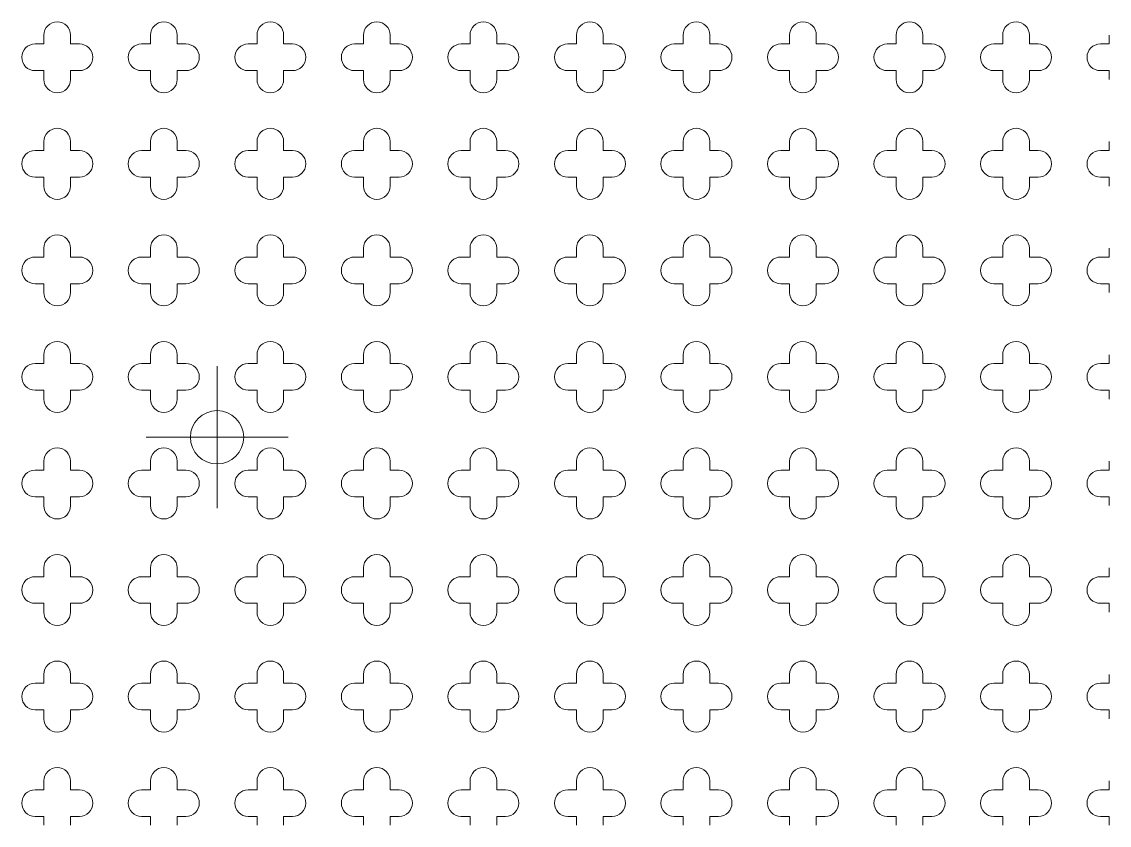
# Model space of a CAD drawing. Header units: millimetres. Extents: x 0 to 205, y 0 to 292.
# Drawn here: x 82.52 to 94.77, y 185.84 to 194.89 of the extents above; entities that cross this region are included whole.
import ezdxf

# ---------------------------------------------------------------- set-up
doc = ezdxf.new("R2010")
doc.units = ezdxf.units.MM

# ---------------------------------------------------------------- blocks, each defined once
blk = doc.blocks.new('SW_CENTERMARKSYMBOL_2')
at = {"color": 0, "linetype": 'Continuous', "lineweight": 0}
for p, q in [((0, 0.5), (0, 0.8)), ((0, 0), (0, 0.5)), ((-0.5, 0), (-0.8, 0)), ((0, 0), (-0.5, 0)), ((0, 0), (0, -0.5)), ((0, 0), (0.5, 0)), ((0.5, 0), (0.8, 0)), ((0, -0.5), (0, -0.8))]:
    blk.add_line(p, q, dxfattribs=at)

msp = doc.modelspace()

# ---------------------------------------------------------------- linework, layer by layer
at = {"color": 7, "linetype": 'Continuous', "lineweight": 15}
for p, q in [((82.766, 194.735), (82.766, 194.635)), ((83.066, 194.635), (83.066, 194.735)), ((83.966, 194.735), (83.966, 194.635)), ((84.266, 194.635), (84.266, 194.735)), ((85.166, 194.735), (85.166, 194.635)), ((85.466, 194.635), (85.466, 194.735)), ((86.366, 194.735), (86.366, 194.635)), ((86.666, 194.635), (86.666, 194.735)), ((87.566, 194.735), (87.566, 194.635)), ((87.866, 194.635), (87.866, 194.735)), ((88.766, 194.735), (88.766, 194.635)), ((89.066, 194.635), (89.066, 194.735)), ((89.966, 194.735), (89.966, 194.635)), ((90.266, 194.635), (90.266, 194.735)), ((91.166, 194.735), (91.166, 194.635)), ((91.466, 194.635), (91.466, 194.735)), ((92.366, 194.735), (92.366, 194.635)), ((92.666, 194.635), (92.666, 194.735)), ((93.566, 194.735), (93.566, 194.635)), ((93.866, 194.635), (93.866, 194.735)), ((94.766, 194.735), (94.766, 194.635)), ((82.766, 194.635), (82.666, 194.635)), ((83.166, 194.635), (83.066, 194.635)), ((83.966, 194.635), (83.866, 194.635)), ((84.366, 194.635), (84.266, 194.635)), ((85.166, 194.635), (85.066, 194.635)), ((85.566, 194.635), (85.466, 194.635)), ((86.366, 194.635), (86.266, 194.635)), ((86.766, 194.635), (86.666, 194.635)), ((87.566, 194.635), (87.466, 194.635)), ((87.966, 194.635), (87.866, 194.635)), ((88.766, 194.635), (88.666, 194.635)), ((89.166, 194.635), (89.066, 194.635)), ((89.966, 194.635), (89.866, 194.635)), ((90.366, 194.635), (90.266, 194.635)), ((91.166, 194.635), (91.066, 194.635)), ((91.566, 194.635), (91.466, 194.635)), ((92.366, 194.635), (92.266, 194.635)), ((92.766, 194.635), (92.666, 194.635)), ((93.566, 194.635), (93.466, 194.635)), ((93.966, 194.635), (93.866, 194.635)), ((94.766, 194.635), (94.666, 194.635)), ((82.666, 194.335), (82.766, 194.335)), ((82.766, 194.335), (82.766, 194.235)), ((83.066, 194.235), (83.066, 194.335)), ((83.066, 194.335), (83.166, 194.335)), ((83.866, 194.335), (83.966, 194.335)), ((83.966, 194.335), (83.966, 194.235)), ((84.266, 194.235), (84.266, 194.335)), ((84.266, 194.335), (84.366, 194.335)), ((85.066, 194.335), (85.166, 194.335)), ((85.166, 194.335), (85.166, 194.235)), ((85.466, 194.235), (85.466, 194.335)), ((85.466, 194.335), (85.566, 194.335)), ((86.266, 194.335), (86.366, 194.335)), ((86.366, 194.335), (86.366, 194.235)), ((86.666, 194.235), (86.666, 194.335)), ((86.666, 194.335), (86.766, 194.335)), ((87.466, 194.335), (87.566, 194.335)), ((87.566, 194.335), (87.566, 194.235)), ((87.866, 194.235), (87.866, 194.335)), ((87.866, 194.335), (87.966, 194.335)), ((88.666, 194.335), (88.766, 194.335)), ((88.766, 194.335), (88.766, 194.235)), ((89.066, 194.235), (89.066, 194.335)), ((89.066, 194.335), (89.166, 194.335)), ((89.866, 194.335), (89.966, 194.335)), ((89.966, 194.335), (89.966, 194.235)), ((90.266, 194.235), (90.266, 194.335)), ((90.266, 194.335), (90.366, 194.335)), ((91.066, 194.335), (91.166, 194.335)), ((91.166, 194.335), (91.166, 194.235)), ((91.466, 194.235), (91.466, 194.335)), ((91.466, 194.335), (91.566, 194.335)), ((92.266, 194.335), (92.366, 194.335)), ((92.366, 194.335), (92.366, 194.235)), ((92.666, 194.235), (92.666, 194.335)), ((92.666, 194.335), (92.766, 194.335)), ((93.466, 194.335), (93.566, 194.335)), ((93.566, 194.335), (93.566, 194.235)), ((93.866, 194.235), (93.866, 194.335)), ((93.866, 194.335), (93.966, 194.335)), ((94.666, 194.335), (94.766, 194.335)), ((94.766, 194.335), (94.766, 194.235)), ((82.766, 193.435), (82.666, 193.435)), ((82.766, 193.535), (82.766, 193.435)), ((83.066, 193.435), (83.066, 193.535)), ((83.166, 193.435), (83.066, 193.435)), ((83.966, 193.435), (83.866, 193.435)), ((83.966, 193.535), (83.966, 193.435)), ((84.266, 193.435), (84.266, 193.535)), ((84.366, 193.435), (84.266, 193.435)), ((85.166, 193.435), (85.066, 193.435)), ((85.166, 193.535), (85.166, 193.435)), ((85.466, 193.435), (85.466, 193.535)), ((85.566, 193.435), (85.466, 193.435)), ((86.366, 193.435), (86.266, 193.435)), ((86.366, 193.535), (86.366, 193.435)), ((86.666, 193.435), (86.666, 193.535)), ((86.766, 193.435), (86.666, 193.435)), ((87.566, 193.435), (87.466, 193.435)), ((87.566, 193.535), (87.566, 193.435)), ((87.866, 193.435), (87.866, 193.535)), ((87.966, 193.435), (87.866, 193.435)), ((88.766, 193.435), (88.666, 193.435)), ((88.766, 193.535), (88.766, 193.435)), ((89.066, 193.435), (89.066, 193.535)), ((89.166, 193.435), (89.066, 193.435)), ((89.966, 193.435), (89.866, 193.435)), ((89.966, 193.535), (89.966, 193.435)), ((90.266, 193.435), (90.266, 193.535)), ((90.366, 193.435), (90.266, 193.435)), ((91.166, 193.435), (91.066, 193.435)), ((91.166, 193.535), (91.166, 193.435)), ((91.466, 193.435), (91.466, 193.535)), ((91.566, 193.435), (91.466, 193.435)), ((92.366, 193.435), (92.266, 193.435)), ((92.366, 193.535), (92.366, 193.435)), ((92.666, 193.435), (92.666, 193.535)), ((92.766, 193.435), (92.666, 193.435)), ((93.566, 193.435), (93.466, 193.435)), ((93.566, 193.535), (93.566, 193.435)), ((93.866, 193.435), (93.866, 193.535)), ((93.966, 193.435), (93.866, 193.435)), ((94.766, 193.435), (94.666, 193.435)), ((94.766, 193.535), (94.766, 193.435)), ((82.666, 193.135), (82.766, 193.135)), ((82.766, 193.135), (82.766, 193.035)), ((83.066, 193.035), (83.066, 193.135)), ((83.066, 193.135), (83.166, 193.135)), ((83.866, 193.135), (83.966, 193.135)), ((83.966, 193.135), (83.966, 193.035)), ((84.266, 193.035), (84.266, 193.135)), ((84.266, 193.135), (84.366, 193.135)), ((85.066, 193.135), (85.166, 193.135)), ((85.166, 193.135), (85.166, 193.035)), ((85.466, 193.035), (85.466, 193.135)), ((85.466, 193.135), (85.566, 193.135)), ((86.266, 193.135), (86.366, 193.135)), ((86.366, 193.135), (86.366, 193.035)), ((86.666, 193.035), (86.666, 193.135)), ((86.666, 193.135), (86.766, 193.135)), ((87.466, 193.135), (87.566, 193.135)), ((87.566, 193.135), (87.566, 193.035)), ((87.866, 193.035), (87.866, 193.135)), ((87.866, 193.135), (87.966, 193.135)), ((88.666, 193.135), (88.766, 193.135)), ((88.766, 193.135), (88.766, 193.035)), ((89.066, 193.035), (89.066, 193.135)), ((89.066, 193.135), (89.166, 193.135)), ((89.866, 193.135), (89.966, 193.135)), ((89.966, 193.135), (89.966, 193.035)), ((90.266, 193.035), (90.266, 193.135)), ((90.266, 193.135), (90.366, 193.135)), ((91.066, 193.135), (91.166, 193.135)), ((91.166, 193.135), (91.166, 193.035)), ((91.466, 193.035), (91.466, 193.135)), ((91.466, 193.135), (91.566, 193.135)), ((92.266, 193.135), (92.366, 193.135)), ((92.366, 193.135), (92.366, 193.035)), ((92.666, 193.035), (92.666, 193.135)), ((92.666, 193.135), (92.766, 193.135)), ((93.466, 193.135), (93.566, 193.135)), ((93.566, 193.135), (93.566, 193.035)), ((93.866, 193.035), (93.866, 193.135)), ((93.866, 193.135), (93.966, 193.135)), ((94.666, 193.135), (94.766, 193.135)), ((94.766, 193.135), (94.766, 193.035)), ((82.766, 192.335), (82.766, 192.235)), ((83.066, 192.235), (83.066, 192.335)), ((83.966, 192.335), (83.966, 192.235)), ((84.266, 192.235), (84.266, 192.335)), ((85.166, 192.335), (85.166, 192.235)), ((85.466, 192.235), (85.466, 192.335)), ((86.366, 192.335), (86.366, 192.235)), ((86.666, 192.235), (86.666, 192.335)), ((87.566, 192.335), (87.566, 192.235)), ((87.866, 192.235), (87.866, 192.335)), ((88.766, 192.335), (88.766, 192.235)), ((89.066, 192.235), (89.066, 192.335)), ((89.966, 192.335), (89.966, 192.235)), ((90.266, 192.235), (90.266, 192.335)), ((91.166, 192.335), (91.166, 192.235)), ((91.466, 192.235), (91.466, 192.335)), ((92.366, 192.335), (92.366, 192.235)), ((92.666, 192.235), (92.666, 192.335)), ((93.566, 192.335), (93.566, 192.235)), ((93.866, 192.235), (93.866, 192.335)), ((94.766, 192.335), (94.766, 192.235)), ((82.766, 192.235), (82.666, 192.235)), ((83.166, 192.235), (83.066, 192.235)), ((83.966, 192.235), (83.866, 192.235)), ((84.366, 192.235), (84.266, 192.235)), ((85.166, 192.235), (85.066, 192.235)), ((85.566, 192.235), (85.466, 192.235)), ((86.366, 192.235), (86.266, 192.235)), ((86.766, 192.235), (86.666, 192.235)), ((87.566, 192.235), (87.466, 192.235)), ((87.966, 192.235), (87.866, 192.235)), ((88.766, 192.235), (88.666, 192.235)), ((89.166, 192.235), (89.066, 192.235)), ((89.966, 192.235), (89.866, 192.235)), ((90.366, 192.235), (90.266, 192.235)), ((91.166, 192.235), (91.066, 192.235)), ((91.566, 192.235), (91.466, 192.235)), ((92.366, 192.235), (92.266, 192.235)), ((92.766, 192.235), (92.666, 192.235)), ((93.566, 192.235), (93.466, 192.235)), ((93.966, 192.235), (93.866, 192.235)), ((94.766, 192.235), (94.666, 192.235)), ((82.666, 191.935), (82.766, 191.935)), ((82.766, 191.935), (82.766, 191.835)), ((83.066, 191.835), (83.066, 191.935)), ((83.066, 191.935), (83.166, 191.935)), ((83.866, 191.935), (83.966, 191.935)), ((83.966, 191.935), (83.966, 191.835)), ((84.266, 191.835), (84.266, 191.935)), ((84.266, 191.935), (84.366, 191.935)), ((85.066, 191.935), (85.166, 191.935)), ((85.166, 191.935), (85.166, 191.835)), ((85.466, 191.835), (85.466, 191.935)), ((85.466, 191.935), (85.566, 191.935)), ((86.266, 191.935), (86.366, 191.935)), ((86.366, 191.935), (86.366, 191.835)), ((86.666, 191.835), (86.666, 191.935)), ((86.666, 191.935), (86.766, 191.935)), ((87.466, 191.935), (87.566, 191.935)), ((87.566, 191.935), (87.566, 191.835)), ((87.866, 191.835), (87.866, 191.935)), ((87.866, 191.935), (87.966, 191.935)), ((88.666, 191.935), (88.766, 191.935)), ((88.766, 191.935), (88.766, 191.835)), ((89.066, 191.835), (89.066, 191.935)), ((89.066, 191.935), (89.166, 191.935)), ((89.866, 191.935), (89.966, 191.935)), ((89.966, 191.935), (89.966, 191.835)), ((90.266, 191.835), (90.266, 191.935)), ((90.266, 191.935), (90.366, 191.935)), ((91.066, 191.935), (91.166, 191.935)), ((91.166, 191.935), (91.166, 191.835)), ((91.466, 191.835), (91.466, 191.935)), ((91.466, 191.935), (91.566, 191.935)), ((92.266, 191.935), (92.366, 191.935)), ((92.366, 191.935), (92.366, 191.835)), ((92.666, 191.835), (92.666, 191.935)), ((92.666, 191.935), (92.766, 191.935)), ((93.466, 191.935), (93.566, 191.935)), ((93.566, 191.935), (93.566, 191.835)), ((93.866, 191.835), (93.866, 191.935)), ((93.866, 191.935), (93.966, 191.935)), ((94.666, 191.935), (94.766, 191.935)), ((94.766, 191.935), (94.766, 191.835)), ((82.766, 191.135), (82.766, 191.035)), ((83.066, 191.035), (83.066, 191.135)), ((83.966, 191.135), (83.966, 191.035)), ((84.266, 191.035), (84.266, 191.135)), ((85.166, 191.135), (85.166, 191.035)), ((85.466, 191.035), (85.466, 191.135)), ((86.366, 191.135), (86.366, 191.035)), ((86.666, 191.035), (86.666, 191.135)), ((87.566, 191.135), (87.566, 191.035)), ((87.866, 191.035), (87.866, 191.135)), ((88.766, 191.135), (88.766, 191.035)), ((89.066, 191.035), (89.066, 191.135)), ((89.966, 191.135), (89.966, 191.035)), ((90.266, 191.035), (90.266, 191.135)), ((91.166, 191.135), (91.166, 191.035)), ((91.466, 191.035), (91.466, 191.135)), ((92.366, 191.135), (92.366, 191.035)), ((92.666, 191.035), (92.666, 191.135)), ((93.566, 191.135), (93.566, 191.035)), ((93.866, 191.035), (93.866, 191.135)), ((94.766, 191.135), (94.766, 191.035)), ((82.766, 191.035), (82.666, 191.035)), ((83.166, 191.035), (83.066, 191.035)), ((83.966, 191.035), (83.866, 191.035)), ((84.366, 191.035), (84.266, 191.035)), ((85.166, 191.035), (85.066, 191.035)), ((85.566, 191.035), (85.466, 191.035)), ((86.366, 191.035), (86.266, 191.035)), ((86.766, 191.035), (86.666, 191.035)), ((87.566, 191.035), (87.466, 191.035)), ((87.966, 191.035), (87.866, 191.035)), ((88.766, 191.035), (88.666, 191.035)), ((89.166, 191.035), (89.066, 191.035)), ((89.966, 191.035), (89.866, 191.035)), ((90.366, 191.035), (90.266, 191.035)), ((91.166, 191.035), (91.066, 191.035)), ((91.566, 191.035), (91.466, 191.035)), ((92.366, 191.035), (92.266, 191.035)), ((92.766, 191.035), (92.666, 191.035)), ((93.566, 191.035), (93.466, 191.035)), ((93.966, 191.035), (93.866, 191.035)), ((94.766, 191.035), (94.666, 191.035)), ((82.666, 190.735), (82.766, 190.735)), ((82.766, 190.735), (82.766, 190.635)), ((83.066, 190.635), (83.066, 190.735)), ((83.066, 190.735), (83.166, 190.735)), ((83.866, 190.735), (83.966, 190.735)), ((83.966, 190.735), (83.966, 190.635)), ((84.266, 190.635), (84.266, 190.735)), ((84.266, 190.735), (84.366, 190.735)), ((85.066, 190.735), (85.166, 190.735)), ((85.166, 190.735), (85.166, 190.635)), ((85.466, 190.635), (85.466, 190.735)), ((85.466, 190.735), (85.566, 190.735)), ((86.266, 190.735), (86.366, 190.735)), ((86.366, 190.735), (86.366, 190.635)), ((86.666, 190.635), (86.666, 190.735)), ((86.666, 190.735), (86.766, 190.735)), ((87.466, 190.735), (87.566, 190.735)), ((87.566, 190.735), (87.566, 190.635)), ((87.866, 190.635), (87.866, 190.735)), ((87.866, 190.735), (87.966, 190.735)), ((88.666, 190.735), (88.766, 190.735)), ((88.766, 190.735), (88.766, 190.635)), ((89.066, 190.635), (89.066, 190.735)), ((89.066, 190.735), (89.166, 190.735)), ((89.866, 190.735), (89.966, 190.735)), ((89.966, 190.735), (89.966, 190.635)), ((90.266, 190.635), (90.266, 190.735)), ((90.266, 190.735), (90.366, 190.735)), ((91.066, 190.735), (91.166, 190.735)), ((91.166, 190.735), (91.166, 190.635)), ((91.466, 190.635), (91.466, 190.735)), ((91.466, 190.735), (91.566, 190.735)), ((92.266, 190.735), (92.366, 190.735)), ((92.366, 190.735), (92.366, 190.635)), ((92.666, 190.635), (92.666, 190.735)), ((92.666, 190.735), (92.766, 190.735)), ((93.466, 190.735), (93.566, 190.735)), ((93.566, 190.735), (93.566, 190.635)), ((93.866, 190.635), (93.866, 190.735)), ((93.866, 190.735), (93.966, 190.735)), ((94.666, 190.735), (94.766, 190.735)), ((94.766, 190.735), (94.766, 190.635)), ((82.766, 189.935), (82.766, 189.835)), ((83.066, 189.835), (83.066, 189.935)), ((83.966, 189.935), (83.966, 189.835)), ((84.266, 189.835), (84.266, 189.935)), ((85.166, 189.935), (85.166, 189.835)), ((85.466, 189.835), (85.466, 189.935)), ((86.366, 189.935), (86.366, 189.835)), ((86.666, 189.835), (86.666, 189.935)), ((87.566, 189.935), (87.566, 189.835)), ((87.866, 189.835), (87.866, 189.935)), ((88.766, 189.935), (88.766, 189.835)), ((89.066, 189.835), (89.066, 189.935)), ((89.966, 189.935), (89.966, 189.835)), ((90.266, 189.835), (90.266, 189.935)), ((91.166, 189.935), (91.166, 189.835)), ((91.466, 189.835), (91.466, 189.935)), ((92.366, 189.935), (92.366, 189.835)), ((92.666, 189.835), (92.666, 189.935)), ((93.566, 189.935), (93.566, 189.835)), ((93.866, 189.835), (93.866, 189.935)), ((94.766, 189.935), (94.766, 189.835)), ((82.766, 189.835), (82.666, 189.835)), ((83.166, 189.835), (83.066, 189.835)), ((83.966, 189.835), (83.866, 189.835)), ((84.366, 189.835), (84.266, 189.835)), ((85.166, 189.835), (85.066, 189.835)), ((85.566, 189.835), (85.466, 189.835)), ((86.366, 189.835), (86.266, 189.835)), ((86.766, 189.835), (86.666, 189.835)), ((87.566, 189.835), (87.466, 189.835)), ((87.966, 189.835), (87.866, 189.835)), ((88.766, 189.835), (88.666, 189.835)), ((89.166, 189.835), (89.066, 189.835)), ((89.966, 189.835), (89.866, 189.835)), ((90.366, 189.835), (90.266, 189.835)), ((91.166, 189.835), (91.066, 189.835)), ((91.566, 189.835), (91.466, 189.835)), ((92.366, 189.835), (92.266, 189.835)), ((92.766, 189.835), (92.666, 189.835)), ((93.566, 189.835), (93.466, 189.835)), ((93.966, 189.835), (93.866, 189.835)), ((94.766, 189.835), (94.666, 189.835)), ((82.666, 189.535), (82.766, 189.535)), ((82.766, 189.535), (82.766, 189.435)), ((83.066, 189.435), (83.066, 189.535)), ((83.066, 189.535), (83.166, 189.535)), ((83.866, 189.535), (83.966, 189.535)), ((83.966, 189.535), (83.966, 189.435)), ((84.266, 189.435), (84.266, 189.535)), ((84.266, 189.535), (84.366, 189.535)), ((85.066, 189.535), (85.166, 189.535)), ((85.166, 189.535), (85.166, 189.435)), ((85.466, 189.435), (85.466, 189.535)), ((85.466, 189.535), (85.566, 189.535)), ((86.266, 189.535), (86.366, 189.535)), ((86.366, 189.535), (86.366, 189.435)), ((86.666, 189.435), (86.666, 189.535)), ((86.666, 189.535), (86.766, 189.535)), ((87.466, 189.535), (87.566, 189.535)), ((87.566, 189.535), (87.566, 189.435)), ((87.866, 189.435), (87.866, 189.535)), ((87.866, 189.535), (87.966, 189.535)), ((88.666, 189.535), (88.766, 189.535)), ((88.766, 189.535), (88.766, 189.435)), ((89.066, 189.435), (89.066, 189.535)), ((89.066, 189.535), (89.166, 189.535)), ((89.866, 189.535), (89.966, 189.535)), ((89.966, 189.535), (89.966, 189.435)), ((90.266, 189.435), (90.266, 189.535)), ((90.266, 189.535), (90.366, 189.535)), ((91.066, 189.535), (91.166, 189.535)), ((91.166, 189.535), (91.166, 189.435)), ((91.466, 189.435), (91.466, 189.535)), ((91.466, 189.535), (91.566, 189.535)), ((92.266, 189.535), (92.366, 189.535)), ((92.366, 189.535), (92.366, 189.435)), ((92.666, 189.435), (92.666, 189.535)), ((92.666, 189.535), (92.766, 189.535)), ((93.466, 189.535), (93.566, 189.535)), ((93.566, 189.535), (93.566, 189.435)), ((93.866, 189.435), (93.866, 189.535)), ((93.866, 189.535), (93.966, 189.535)), ((94.666, 189.535), (94.766, 189.535)), ((94.766, 189.535), (94.766, 189.435)), ((82.766, 188.735), (82.766, 188.635)), ((83.066, 188.635), (83.066, 188.735)), ((83.966, 188.735), (83.966, 188.635)), ((84.266, 188.635), (84.266, 188.735)), ((85.166, 188.735), (85.166, 188.635)), ((85.466, 188.635), (85.466, 188.735)), ((86.366, 188.735), (86.366, 188.635)), ((86.666, 188.635), (86.666, 188.735)), ((87.566, 188.735), (87.566, 188.635)), ((87.866, 188.635), (87.866, 188.735)), ((88.766, 188.735), (88.766, 188.635)), ((89.066, 188.635), (89.066, 188.735)), ((89.966, 188.735), (89.966, 188.635)), ((90.266, 188.635), (90.266, 188.735)), ((91.166, 188.735), (91.166, 188.635)), ((91.466, 188.635), (91.466, 188.735)), ((92.366, 188.735), (92.366, 188.635)), ((92.666, 188.635), (92.666, 188.735)), ((93.566, 188.735), (93.566, 188.635)), ((93.866, 188.635), (93.866, 188.735)), ((94.766, 188.735), (94.766, 188.635)), ((82.766, 188.635), (82.666, 188.635)), ((83.166, 188.635), (83.066, 188.635)), ((83.966, 188.635), (83.866, 188.635)), ((84.366, 188.635), (84.266, 188.635)), ((85.166, 188.635), (85.066, 188.635)), ((85.566, 188.635), (85.466, 188.635)), ((86.366, 188.635), (86.266, 188.635)), ((86.766, 188.635), (86.666, 188.635)), ((87.566, 188.635), (87.466, 188.635)), ((87.966, 188.635), (87.866, 188.635)), ((88.766, 188.635), (88.666, 188.635)), ((89.166, 188.635), (89.066, 188.635)), ((89.966, 188.635), (89.866, 188.635)), ((90.366, 188.635), (90.266, 188.635)), ((91.166, 188.635), (91.066, 188.635)), ((91.566, 188.635), (91.466, 188.635)), ((92.366, 188.635), (92.266, 188.635)), ((92.766, 188.635), (92.666, 188.635)), ((93.566, 188.635), (93.466, 188.635)), ((93.966, 188.635), (93.866, 188.635)), ((94.766, 188.635), (94.666, 188.635)), ((82.666, 188.335), (82.766, 188.335)), ((82.766, 188.335), (82.766, 188.235)), ((83.066, 188.235), (83.066, 188.335)), ((83.066, 188.335), (83.166, 188.335)), ((83.866, 188.335), (83.966, 188.335)), ((83.966, 188.335), (83.966, 188.235)), ((84.266, 188.235), (84.266, 188.335)), ((84.266, 188.335), (84.366, 188.335)), ((85.066, 188.335), (85.166, 188.335)), ((85.166, 188.335), (85.166, 188.235)), ((85.466, 188.235), (85.466, 188.335)), ((85.466, 188.335), (85.566, 188.335)), ((86.266, 188.335), (86.366, 188.335)), ((86.366, 188.335), (86.366, 188.235)), ((86.666, 188.235), (86.666, 188.335)), ((86.666, 188.335), (86.766, 188.335)), ((87.466, 188.335), (87.566, 188.335)), ((87.566, 188.335), (87.566, 188.235)), ((87.866, 188.235), (87.866, 188.335)), ((87.866, 188.335), (87.966, 188.335)), ((88.666, 188.335), (88.766, 188.335)), ((88.766, 188.335), (88.766, 188.235)), ((89.066, 188.235), (89.066, 188.335)), ((89.066, 188.335), (89.166, 188.335)), ((89.866, 188.335), (89.966, 188.335)), ((89.966, 188.335), (89.966, 188.235)), ((90.266, 188.235), (90.266, 188.335)), ((90.266, 188.335), (90.366, 188.335)), ((91.066, 188.335), (91.166, 188.335)), ((91.166, 188.335), (91.166, 188.235)), ((91.466, 188.235), (91.466, 188.335)), ((91.466, 188.335), (91.566, 188.335)), ((92.266, 188.335), (92.366, 188.335)), ((92.366, 188.335), (92.366, 188.235)), ((92.666, 188.235), (92.666, 188.335)), ((92.666, 188.335), (92.766, 188.335)), ((93.466, 188.335), (93.566, 188.335)), ((93.566, 188.335), (93.566, 188.235)), ((93.866, 188.235), (93.866, 188.335)), ((93.866, 188.335), (93.966, 188.335)), ((94.666, 188.335), (94.766, 188.335)), ((94.766, 188.335), (94.766, 188.235)), ((82.766, 187.435), (82.666, 187.435)), ((82.766, 187.535), (82.766, 187.435)), ((83.066, 187.435), (83.066, 187.535)), ((83.166, 187.435), (83.066, 187.435)), ((83.966, 187.435), (83.866, 187.435)), ((83.966, 187.535), (83.966, 187.435)), ((84.266, 187.435), (84.266, 187.535)), ((84.366, 187.435), (84.266, 187.435)), ((85.166, 187.435), (85.066, 187.435)), ((85.166, 187.535), (85.166, 187.435)), ((85.466, 187.435), (85.466, 187.535)), ((85.566, 187.435), (85.466, 187.435)), ((86.366, 187.435), (86.266, 187.435)), ((86.366, 187.535), (86.366, 187.435)), ((86.666, 187.435), (86.666, 187.535)), ((86.766, 187.435), (86.666, 187.435)), ((87.566, 187.435), (87.466, 187.435)), ((87.566, 187.535), (87.566, 187.435)), ((87.866, 187.435), (87.866, 187.535)), ((87.966, 187.435), (87.866, 187.435)), ((88.766, 187.435), (88.666, 187.435)), ((88.766, 187.535), (88.766, 187.435)), ((89.066, 187.435), (89.066, 187.535)), ((89.166, 187.435), (89.066, 187.435)), ((89.966, 187.435), (89.866, 187.435)), ((89.966, 187.535), (89.966, 187.435)), ((90.266, 187.435), (90.266, 187.535)), ((90.366, 187.435), (90.266, 187.435)), ((91.166, 187.435), (91.066, 187.435)), ((91.166, 187.535), (91.166, 187.435)), ((91.466, 187.435), (91.466, 187.535)), ((91.566, 187.435), (91.466, 187.435)), ((92.366, 187.435), (92.266, 187.435)), ((92.366, 187.535), (92.366, 187.435)), ((92.666, 187.435), (92.666, 187.535)), ((92.766, 187.435), (92.666, 187.435)), ((93.566, 187.435), (93.466, 187.435)), ((93.566, 187.535), (93.566, 187.435)), ((93.866, 187.435), (93.866, 187.535)), ((93.966, 187.435), (93.866, 187.435)), ((94.766, 187.435), (94.666, 187.435)), ((94.766, 187.535), (94.766, 187.435)), ((82.666, 187.135), (82.766, 187.135)), ((82.766, 187.135), (82.766, 187.035)), ((83.066, 187.035), (83.066, 187.135)), ((83.066, 187.135), (83.166, 187.135)), ((83.866, 187.135), (83.966, 187.135)), ((83.966, 187.135), (83.966, 187.035)), ((84.266, 187.035), (84.266, 187.135)), ((84.266, 187.135), (84.366, 187.135)), ((85.066, 187.135), (85.166, 187.135)), ((85.166, 187.135), (85.166, 187.035)), ((85.466, 187.035), (85.466, 187.135)), ((85.466, 187.135), (85.566, 187.135)), ((86.266, 187.135), (86.366, 187.135)), ((86.366, 187.135), (86.366, 187.035)), ((86.666, 187.035), (86.666, 187.135)), ((86.666, 187.135), (86.766, 187.135)), ((87.466, 187.135), (87.566, 187.135)), ((87.566, 187.135), (87.566, 187.035)), ((87.866, 187.035), (87.866, 187.135)), ((87.866, 187.135), (87.966, 187.135)), ((88.666, 187.135), (88.766, 187.135)), ((88.766, 187.135), (88.766, 187.035)), ((89.066, 187.035), (89.066, 187.135)), ((89.066, 187.135), (89.166, 187.135)), ((89.866, 187.135), (89.966, 187.135)), ((89.966, 187.135), (89.966, 187.035)), ((90.266, 187.035), (90.266, 187.135)), ((90.266, 187.135), (90.366, 187.135)), ((91.066, 187.135), (91.166, 187.135)), ((91.166, 187.135), (91.166, 187.035)), ((91.466, 187.035), (91.466, 187.135)), ((91.466, 187.135), (91.566, 187.135)), ((92.266, 187.135), (92.366, 187.135)), ((92.366, 187.135), (92.366, 187.035)), ((92.666, 187.035), (92.666, 187.135)), ((92.666, 187.135), (92.766, 187.135)), ((93.466, 187.135), (93.566, 187.135)), ((93.566, 187.135), (93.566, 187.035)), ((93.866, 187.035), (93.866, 187.135)), ((93.866, 187.135), (93.966, 187.135)), ((94.666, 187.135), (94.766, 187.135)), ((94.766, 187.135), (94.766, 187.035)), ((82.766, 186.335), (82.766, 186.235)), ((83.066, 186.235), (83.066, 186.335)), ((83.966, 186.335), (83.966, 186.235)), ((84.266, 186.235), (84.266, 186.335)), ((85.166, 186.335), (85.166, 186.235)), ((85.466, 186.235), (85.466, 186.335)), ((86.366, 186.335), (86.366, 186.235)), ((86.666, 186.235), (86.666, 186.335)), ((87.566, 186.335), (87.566, 186.235)), ((87.866, 186.235), (87.866, 186.335)), ((88.766, 186.335), (88.766, 186.235)), ((89.066, 186.235), (89.066, 186.335)), ((89.966, 186.335), (89.966, 186.235)), ((90.266, 186.235), (90.266, 186.335)), ((91.166, 186.335), (91.166, 186.235)), ((91.466, 186.235), (91.466, 186.335)), ((92.366, 186.335), (92.366, 186.235)), ((92.666, 186.235), (92.666, 186.335)), ((93.566, 186.335), (93.566, 186.235)), ((93.866, 186.235), (93.866, 186.335)), ((94.766, 186.335), (94.766, 186.235)), ((82.766, 186.235), (82.666, 186.235)), ((83.166, 186.235), (83.066, 186.235)), ((83.966, 186.235), (83.866, 186.235)), ((84.366, 186.235), (84.266, 186.235)), ((85.166, 186.235), (85.066, 186.235)), ((85.566, 186.235), (85.466, 186.235)), ((86.366, 186.235), (86.266, 186.235)), ((86.766, 186.235), (86.666, 186.235)), ((87.566, 186.235), (87.466, 186.235)), ((87.966, 186.235), (87.866, 186.235)), ((88.766, 186.235), (88.666, 186.235)), ((89.166, 186.235), (89.066, 186.235)), ((89.966, 186.235), (89.866, 186.235)), ((90.366, 186.235), (90.266, 186.235)), ((91.166, 186.235), (91.066, 186.235)), ((91.566, 186.235), (91.466, 186.235)), ((92.366, 186.235), (92.266, 186.235)), ((92.766, 186.235), (92.666, 186.235)), ((93.566, 186.235), (93.466, 186.235)), ((93.966, 186.235), (93.866, 186.235)), ((94.766, 186.235), (94.666, 186.235)), ((82.666, 185.935), (82.766, 185.935)), ((82.766, 185.935), (82.766, 185.835)), ((83.066, 185.835), (83.066, 185.935)), ((83.066, 185.935), (83.166, 185.935)), ((83.866, 185.935), (83.966, 185.935)), ((83.966, 185.935), (83.966, 185.835)), ((84.266, 185.835), (84.266, 185.935)), ((84.266, 185.935), (84.366, 185.935)), ((85.066, 185.935), (85.166, 185.935)), ((85.166, 185.935), (85.166, 185.835)), ((85.466, 185.835), (85.466, 185.935)), ((85.466, 185.935), (85.566, 185.935)), ((86.266, 185.935), (86.366, 185.935)), ((86.366, 185.935), (86.366, 185.835)), ((86.666, 185.835), (86.666, 185.935)), ((86.666, 185.935), (86.766, 185.935)), ((87.466, 185.935), (87.566, 185.935)), ((87.566, 185.935), (87.566, 185.835)), ((87.866, 185.835), (87.866, 185.935)), ((87.866, 185.935), (87.966, 185.935)), ((88.666, 185.935), (88.766, 185.935)), ((88.766, 185.935), (88.766, 185.835)), ((89.066, 185.835), (89.066, 185.935)), ((89.066, 185.935), (89.166, 185.935)), ((89.866, 185.935), (89.966, 185.935)), ((89.966, 185.935), (89.966, 185.835)), ((90.266, 185.835), (90.266, 185.935)), ((90.266, 185.935), (90.366, 185.935)), ((91.066, 185.935), (91.166, 185.935)), ((91.166, 185.935), (91.166, 185.835)), ((91.466, 185.835), (91.466, 185.935)), ((91.466, 185.935), (91.566, 185.935)), ((92.266, 185.935), (92.366, 185.935)), ((92.366, 185.935), (92.366, 185.835)), ((92.666, 185.835), (92.666, 185.935)), ((92.666, 185.935), (92.766, 185.935)), ((93.466, 185.935), (93.566, 185.935)), ((93.566, 185.935), (93.566, 185.835)), ((93.866, 185.835), (93.866, 185.935)), ((93.866, 185.935), (93.966, 185.935)), ((94.666, 185.935), (94.766, 185.935)), ((94.766, 185.935), (94.766, 185.835))]:
    msp.add_line(p, q, dxfattribs=at)
msp.add_circle((84.716, 190.205), 0.3, dxfattribs=at)
for centre, start, end in [((82.916, 194.735), 0, 180), ((84.116, 194.735), 0, 180), ((85.316, 194.735), 0, 180), ((86.516, 194.735), 0, 180), ((87.716, 194.735), 0, 180), ((88.916, 194.735), 0, 180), ((90.116, 194.735), 0, 180), ((91.316, 194.735), 0, 180), ((92.516, 194.735), 0, 180), ((93.716, 194.735), 0, 180), ((82.666, 194.485), 90, 270), ((83.166, 194.485), 270, 90), ((83.866, 194.485), 90, 270), ((84.366, 194.485), 270, 90), ((85.066, 194.485), 90, 270), ((85.566, 194.485), 270, 90), ((86.266, 194.485), 90, 270), ((86.766, 194.485), 270, 90), ((87.466, 194.485), 90, 270), ((87.966, 194.485), 270, 90), ((88.666, 194.485), 90, 270), ((89.166, 194.485), 270, 90), ((89.866, 194.485), 90, 270), ((90.366, 194.485), 270, 90), ((91.066, 194.485), 90, 270), ((91.566, 194.485), 270, 90), ((92.266, 194.485), 90, 270), ((92.766, 194.485), 270, 90), ((93.466, 194.485), 90, 270), ((93.966, 194.485), 270, 90), ((94.666, 194.485), 90, 270), ((82.916, 194.235), 180, 0), ((84.116, 194.235), 180, 0), ((85.316, 194.235), 180, 0), ((86.516, 194.235), 180, 0), ((87.716, 194.235), 180, 0), ((88.916, 194.235), 180, 0), ((90.116, 194.235), 180, 0), ((91.316, 194.235), 180, 0), ((92.516, 194.235), 180, 0), ((93.716, 194.235), 180, 0), ((82.916, 193.535), 0, 180), ((84.116, 193.535), 0, 180), ((85.316, 193.535), 0, 180), ((86.516, 193.535), 0, 180), ((87.716, 193.535), 0, 180), ((88.916, 193.535), 0, 180), ((90.116, 193.535), 0, 180), ((91.316, 193.535), 0, 180), ((92.516, 193.535), 0, 180), ((93.716, 193.535), 0, 180), ((82.666, 193.285), 90, 270), ((83.166, 193.285), 270, 90), ((83.866, 193.285), 90, 270), ((84.366, 193.285), 270, 90), ((85.066, 193.285), 90, 270), ((85.566, 193.285), 270, 90), ((86.266, 193.285), 90, 270), ((86.766, 193.285), 270, 90), ((87.466, 193.285), 90, 270), ((87.966, 193.285), 270, 90), ((88.666, 193.285), 90, 270), ((89.166, 193.285), 270, 90), ((89.866, 193.285), 90, 270), ((90.366, 193.285), 270, 90), ((91.066, 193.285), 90, 270), ((91.566, 193.285), 270, 90), ((92.266, 193.285), 90, 270), ((92.766, 193.285), 270, 90), ((93.466, 193.285), 90, 270), ((93.966, 193.285), 270, 90), ((94.666, 193.285), 90, 270), ((82.916, 193.035), 180, 0), ((84.116, 193.035), 180, 0), ((85.316, 193.035), 180, 0), ((86.516, 193.035), 180, 0), ((87.716, 193.035), 180, 0), ((88.916, 193.035), 180, 0), ((90.116, 193.035), 180, 0), ((91.316, 193.035), 180, 0), ((92.516, 193.035), 180, 0), ((93.716, 193.035), 180, 0), ((82.916, 192.335), 0, 180), ((84.116, 192.335), 0, 180), ((85.316, 192.335), 0, 180), ((86.516, 192.335), 0, 180), ((87.716, 192.335), 0, 180), ((88.916, 192.335), 0, 180), ((90.116, 192.335), 0, 180), ((91.316, 192.335), 0, 180), ((92.516, 192.335), 0, 180), ((93.716, 192.335), 0, 180), ((82.666, 192.085), 90, 270), ((83.166, 192.085), 270, 90), ((83.866, 192.085), 90, 270), ((84.366, 192.085), 270, 90), ((85.066, 192.085), 90, 270), ((85.566, 192.085), 270, 90), ((86.266, 192.085), 90, 270), ((86.766, 192.085), 270, 90), ((87.466, 192.085), 90, 270), ((87.966, 192.085), 270, 90), ((88.666, 192.085), 90, 270), ((89.166, 192.085), 270, 90), ((89.866, 192.085), 90, 270), ((90.366, 192.085), 270, 90), ((91.066, 192.085), 90, 270), ((91.566, 192.085), 270, 90), ((92.266, 192.085), 90, 270), ((92.766, 192.085), 270, 90), ((93.466, 192.085), 90, 270), ((93.966, 192.085), 270, 90), ((94.666, 192.085), 90, 270), ((82.916, 191.835), 180, 0), ((84.116, 191.835), 180, 0), ((85.316, 191.835), 180, 0), ((86.516, 191.835), 180, 0), ((87.716, 191.835), 180, 0), ((88.916, 191.835), 180, 0), ((90.116, 191.835), 180, 0), ((91.316, 191.835), 180, 0), ((92.516, 191.835), 180, 0), ((93.716, 191.835), 180, 0), ((82.916, 191.135), 0, 180), ((84.116, 191.135), 0, 180), ((85.316, 191.135), 0, 180), ((86.516, 191.135), 0, 180), ((87.716, 191.135), 0, 180), ((88.916, 191.135), 0, 180), ((90.116, 191.135), 0, 180), ((91.316, 191.135), 0, 180), ((92.516, 191.135), 0, 180), ((93.716, 191.135), 0, 180), ((82.666, 190.885), 90, 270), ((83.166, 190.885), 270, 90), ((83.866, 190.885), 90, 270), ((84.366, 190.885), 270, 90), ((85.066, 190.885), 90, 270), ((85.566, 190.885), 270, 90), ((86.266, 190.885), 90, 270), ((86.766, 190.885), 270, 90), ((87.466, 190.885), 90, 270), ((87.966, 190.885), 270, 90), ((88.666, 190.885), 90, 270), ((89.166, 190.885), 270, 90), ((89.866, 190.885), 90, 270), ((90.366, 190.885), 270, 90), ((91.066, 190.885), 90, 270), ((91.566, 190.885), 270, 90), ((92.266, 190.885), 90, 270), ((92.766, 190.885), 270, 90), ((93.466, 190.885), 90, 270), ((93.966, 190.885), 270, 90), ((94.666, 190.885), 90, 270), ((82.916, 190.635), 180, 0), ((84.116, 190.635), 180, 0), ((85.316, 190.635), 180, 0), ((86.516, 190.635), 180, 0), ((87.716, 190.635), 180, 0), ((88.916, 190.635), 180, 0), ((90.116, 190.635), 180, 0), ((91.316, 190.635), 180, 0), ((92.516, 190.635), 180, 0), ((93.716, 190.635), 180, 0), ((82.916, 189.935), 0, 180), ((84.116, 189.935), 0, 180), ((85.316, 189.935), 0, 180), ((86.516, 189.935), 0, 180), ((87.716, 189.935), 0, 180), ((88.916, 189.935), 0, 180), ((90.116, 189.935), 0, 180), ((91.316, 189.935), 0, 180), ((92.516, 189.935), 0, 180), ((93.716, 189.935), 0, 180), ((82.666, 189.685), 90, 270), ((83.166, 189.685), 270, 90), ((83.866, 189.685), 90, 270), ((84.366, 189.685), 270, 90), ((85.066, 189.685), 90, 270), ((85.566, 189.685), 270, 90), ((86.266, 189.685), 90, 270), ((86.766, 189.685), 270, 90), ((87.466, 189.685), 90, 270), ((87.966, 189.685), 270, 90), ((88.666, 189.685), 90, 270), ((89.166, 189.685), 270, 90), ((89.866, 189.685), 90, 270), ((90.366, 189.685), 270, 90), ((91.066, 189.685), 90, 270), ((91.566, 189.685), 270, 90), ((92.266, 189.685), 90, 270), ((92.766, 189.685), 270, 90), ((93.466, 189.685), 90, 270), ((93.966, 189.685), 270, 90), ((94.666, 189.685), 90, 270), ((82.916, 189.435), 180, 0), ((84.116, 189.435), 180, 0), ((85.316, 189.435), 180, 0), ((86.516, 189.435), 180, 0), ((87.716, 189.435), 180, 0), ((88.916, 189.435), 180, 0), ((90.116, 189.435), 180, 0), ((91.316, 189.435), 180, 0), ((92.516, 189.435), 180, 0), ((93.716, 189.435), 180, 0), ((82.916, 188.735), 0, 180), ((84.116, 188.735), 0, 180), ((85.316, 188.735), 0, 180), ((86.516, 188.735), 0, 180), ((87.716, 188.735), 0, 180), ((88.916, 188.735), 0, 180), ((90.116, 188.735), 0, 180), ((91.316, 188.735), 0, 180), ((92.516, 188.735), 0, 180), ((93.716, 188.735), 0, 180), ((82.666, 188.485), 90, 270), ((83.166, 188.485), 270, 90), ((83.866, 188.485), 90, 270), ((84.366, 188.485), 270, 90), ((85.066, 188.485), 90, 270), ((85.566, 188.485), 270, 90), ((86.266, 188.485), 90, 270), ((86.766, 188.485), 270, 90), ((87.466, 188.485), 90, 270), ((87.966, 188.485), 270, 90), ((88.666, 188.485), 90, 270), ((89.166, 188.485), 270, 90), ((89.866, 188.485), 90, 270), ((90.366, 188.485), 270, 90), ((91.066, 188.485), 90, 270), ((91.566, 188.485), 270, 90), ((92.266, 188.485), 90, 270), ((92.766, 188.485), 270, 90), ((93.466, 188.485), 90, 270), ((93.966, 188.485), 270, 90), ((94.666, 188.485), 90, 270), ((82.916, 188.235), 180, 0), ((84.116, 188.235), 180, 0), ((85.316, 188.235), 180, 0), ((86.516, 188.235), 180, 0), ((87.716, 188.235), 180, 0), ((88.916, 188.235), 180, 0), ((90.116, 188.235), 180, 0), ((91.316, 188.235), 180, 0), ((92.516, 188.235), 180, 0), ((93.716, 188.235), 180, 0), ((82.916, 187.535), 0, 180), ((84.116, 187.535), 0, 180), ((85.316, 187.535), 0, 180), ((86.516, 187.535), 0, 180), ((87.716, 187.535), 0, 180), ((88.916, 187.535), 0, 180), ((90.116, 187.535), 0, 180), ((91.316, 187.535), 0, 180), ((92.516, 187.535), 0, 180), ((93.716, 187.535), 0, 180), ((82.666, 187.285), 90, 270), ((83.166, 187.285), 270, 90), ((83.866, 187.285), 90, 270), ((84.366, 187.285), 270, 90), ((85.066, 187.285), 90, 270), ((85.566, 187.285), 270, 90), ((86.266, 187.285), 90, 270), ((86.766, 187.285), 270, 90), ((87.466, 187.285), 90, 270), ((87.966, 187.285), 270, 90), ((88.666, 187.285), 90, 270), ((89.166, 187.285), 270, 90), ((89.866, 187.285), 90, 270), ((90.366, 187.285), 270, 90), ((91.066, 187.285), 90, 270), ((91.566, 187.285), 270, 90), ((92.266, 187.285), 90, 270), ((92.766, 187.285), 270, 90), ((93.466, 187.285), 90, 270), ((93.966, 187.285), 270, 90), ((94.666, 187.285), 90, 270), ((82.916, 187.035), 180, 0), ((84.116, 187.035), 180, 0), ((85.316, 187.035), 180, 0), ((86.516, 187.035), 180, 0), ((87.716, 187.035), 180, 0), ((88.916, 187.035), 180, 0), ((90.116, 187.035), 180, 0), ((91.316, 187.035), 180, 0), ((92.516, 187.035), 180, 0), ((93.716, 187.035), 180, 0), ((82.916, 186.335), 0, 180), ((84.116, 186.335), 0, 180), ((85.316, 186.335), 0, 180), ((86.516, 186.335), 0, 180), ((87.716, 186.335), 0, 180), ((88.916, 186.335), 0, 180), ((90.116, 186.335), 0, 180), ((91.316, 186.335), 0, 180), ((92.516, 186.335), 0, 180), ((93.716, 186.335), 0, 180), ((82.666, 186.085), 90, 270), ((83.166, 186.085), 270, 90), ((83.866, 186.085), 90, 270), ((84.366, 186.085), 270, 90), ((85.066, 186.085), 90, 270), ((85.566, 186.085), 270, 90), ((86.266, 186.085), 90, 270), ((86.766, 186.085), 270, 90), ((87.466, 186.085), 90, 270), ((87.966, 186.085), 270, 90), ((88.666, 186.085), 90, 270), ((89.166, 186.085), 270, 90), ((89.866, 186.085), 90, 270), ((90.366, 186.085), 270, 90), ((91.066, 186.085), 90, 270), ((91.566, 186.085), 270, 90), ((92.266, 186.085), 90, 270), ((92.766, 186.085), 270, 90), ((93.466, 186.085), 90, 270), ((93.966, 186.085), 270, 90), ((94.666, 186.085), 90, 270)]:
    msp.add_arc(centre, 0.15, start, end, dxfattribs=at)

# ---------------------------------------------------------------- block references
at = {"color": 7, "linetype": 'Continuous', "lineweight": 0}
msp.add_blockref('SW_CENTERMARKSYMBOL_2', (84.716, 190.205), dxfattribs=at)

doc.saveas('drawing.dxf')
